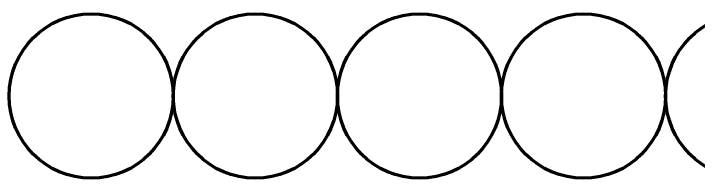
# Model space of a CAD drawing. Header units: centimetres. Extents: x -18.5 to 18.5, y -10.1 to 10.4.
# Drawn here: x -10.273 to -6.299, y 1.574 to 2.526 of the extents above; entities that cross this region are included whole.
import ezdxf

# ---------------------------------------------------------------- set-up
doc = ezdxf.new("R2010")
doc.units = ezdxf.units.CM
doc.header["$MEASUREMENT"] = 0
doc.layers.add('Layer 1', color=7, linetype='Continuous')

msp = doc.modelspace()

# ---------------------------------------------------------------- linework, layer by layer
at = {"layer": 'Layer 1', "color": 7, "lineweight": 211}
for centre in [(-9.82267, 2.04987), (-8.87017, 2.04987), (-7.91767, 2.04987), (-6.96517, 2.04987), (-6.01267, 2.04987)]:
    msp.add_ellipse(centre, major_axis=(0, 0.47625), ratio=1, dxfattribs=at)

doc.saveas('drawing.dxf')
